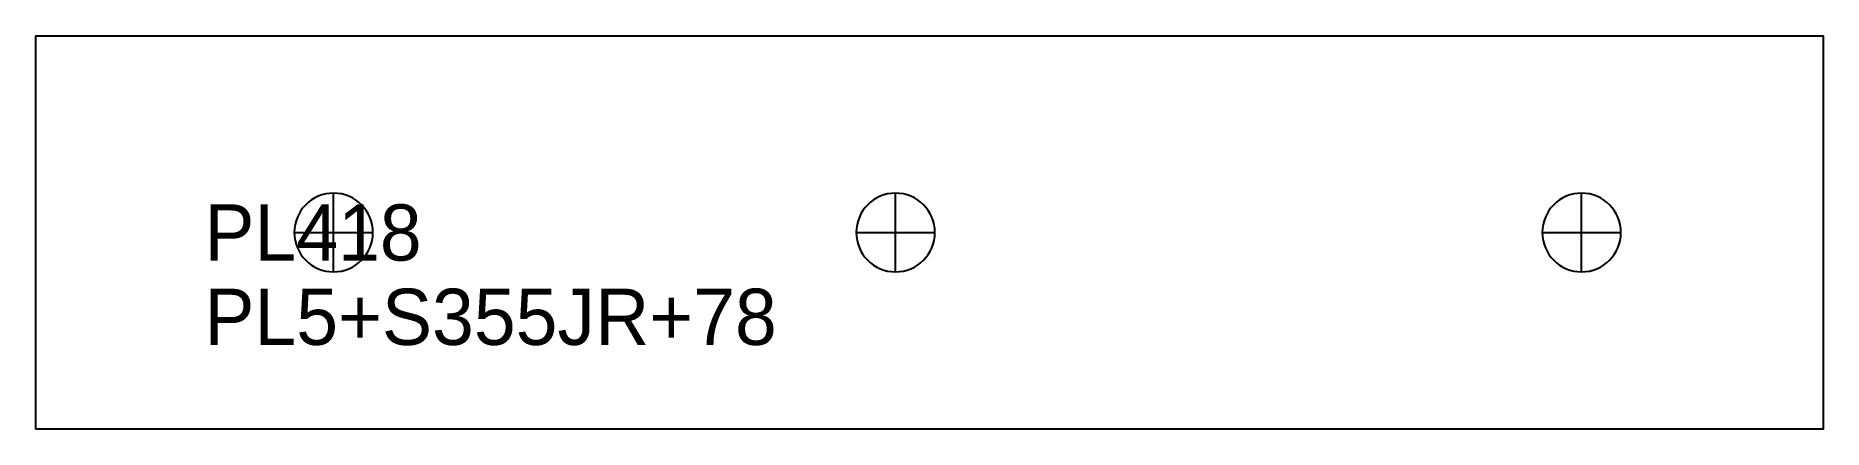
# Model space of a CAD drawing. Extents: x 0 to 318, y 0 to 70.
import ezdxf

# ---------------------------------------------------------------- set-up
doc = ezdxf.new("R2010")
doc.units = 0
for name, color, linetype in [('14', 7, 'CONTINUOUS'), ('CUT', 7, 'CONTINUOUS'), ('SCRIBE', 3, 'CONTINUOUS'), ('TEXT', 7, 'CONTINUOUS')]:
    doc.layers.add(name, color=color, linetype=linetype)

msp = doc.modelspace()

# ---------------------------------------------------------------- linework, layer by layer
at = {"layer": '14', "color": 7, "linetype": 'CONTINUOUS'}
for p, q in [((53, 28), (53, 42)), ((153, 28), (153, 42)), ((275.07, 28), (275.07, 42)), ((46, 35), (60, 35)), ((146, 35), (160, 35)), ((268.07, 35), (282.07, 35))]:
    msp.add_line(p, q, dxfattribs=at)
for points in [[(53, 42, 1), (53, 28, 1)], [(153, 42, 1), (153, 28, 1)], [(275.07, 42, 1), (275.07, 28, 1)]]:
    msp.add_lwpolyline(points, format="xyb", close=True, dxfattribs=at)
at = {"layer": 'CUT', "color": 7, "linetype": 'CONTINUOUS'}
msp.add_lwpolyline([(0, 0), (0, 70), (318.07, 70), (318.07, 0)], close=True, dxfattribs=at)

# ---------------------------------------------------------------- texts
at = {"layer": 'SCRIBE', "color": 3}
msp.add_text('PL418', height=10, dxfattribs=at).set_placement((30, 30))
at = {"layer": 'TEXT', "color": 7}
msp.add_text('PL5+S355JR+78', height=10, dxfattribs=at).set_placement((30, 15))

doc.saveas('drawing.dxf')
